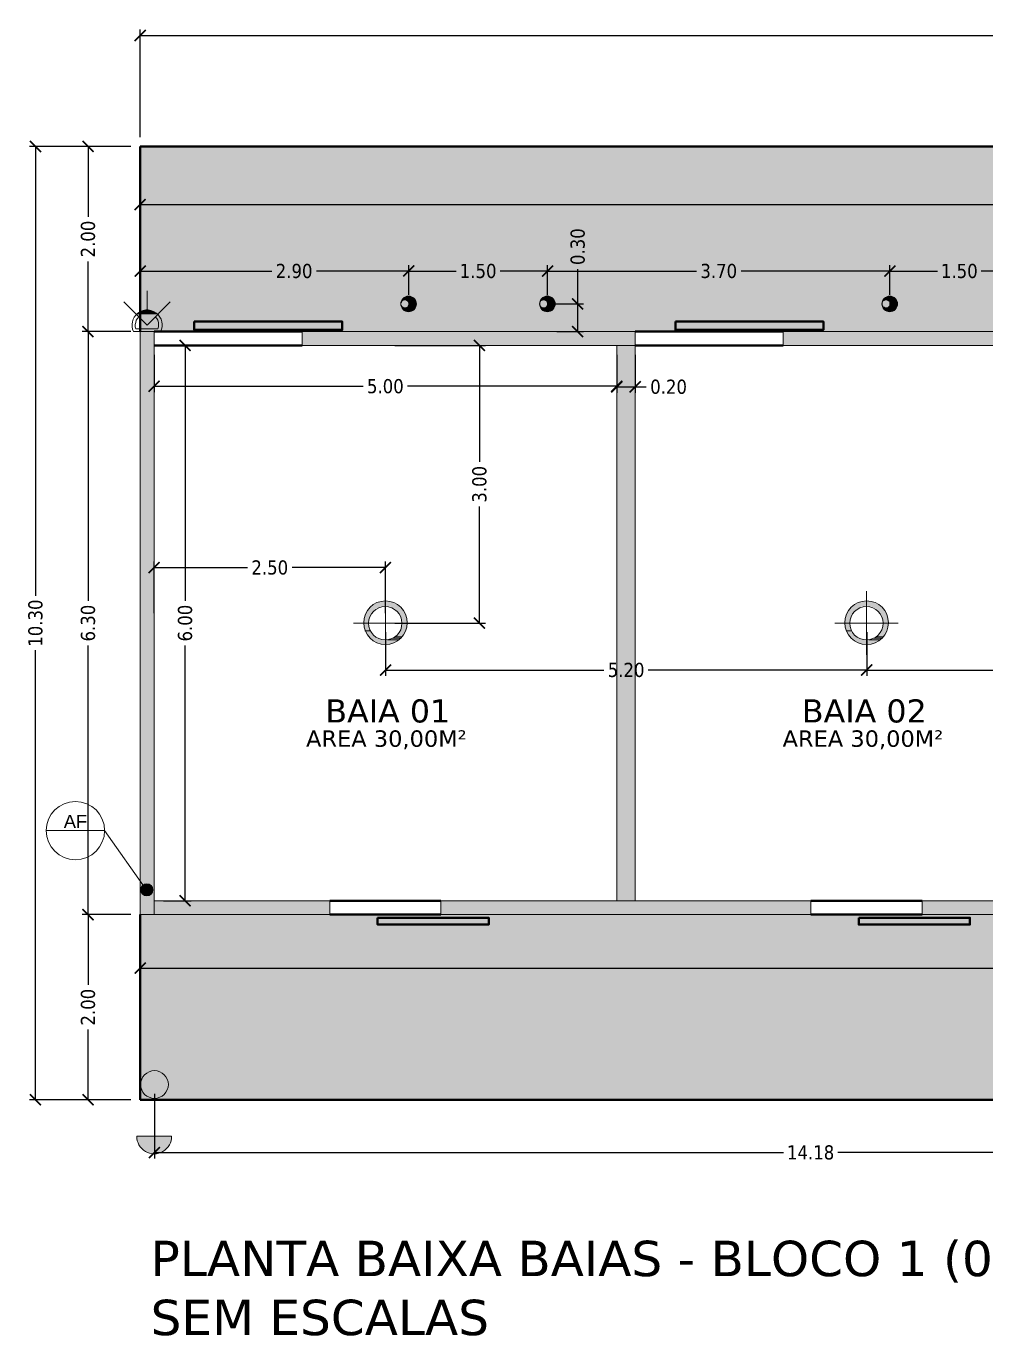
# Model space of a CAD drawing. Header units: millimetres. Extents: x 2543 to 3089, y 1295 to 1485.
# Drawn here: x 2890.52 to 2900.89, y 1409.24 to 1423.4 of the extents above; entities that cross this region are included whole.
import ezdxf

# ---------------------------------------------------------------- set-up
doc = ezdxf.new("R2010")
doc.units = ezdxf.units.MM
doc.layers.get('Defpoints').update_dxf_attribs({"lineweight": 0})
for name, color, linetype, lineweight in [('AF-Indicação coluna', 5, 'Continuous', 20), ('AF-Textos coluna', 7, 'Continuous', 20), ('ARQ. Linha Grossa', 5, 'Continuous', 40), ('ARQ. Texto', 7, 'Continuous', 0)]:
    doc.layers.add(name, color=color, linetype=linetype, lineweight=lineweight)
doc.layers.add('ARQ. Hachura', color=7, linetype='Continuous', lineweight=0, true_color=0x9e9e9e)
doc.layers.add('PDF_IM- LUMINOTÉCNICO', color=7, linetype='Continuous', true_color=0xa500a5)
doc.styles.add('ARIAL', font='arial.ttf')
doc.styles.add('NICAZA', font='verdana.ttf', dxfattribs={"width": 0.85})
doc.styles.get("Standard").update_dxf_attribs({"font": 'arial.ttf'})
doc.dimstyles.new('esc-100', dxfattribs={"dimscale": 0.85, "dimtxt": 0.18, "dimasz": 0.14, "dimexe": 0.075, "dimexo": 0.12, "dimgap": 0.06, "dimtad": 0, "dimzin": 0, "dimdsep": 46, "dimtxsty": 'NICAZA', "dimblk": 'ARCHTICK', "dimcen": 0.09, "dimclrd": 7, "dimclre": 7, "dimclrt": 7, "dimadec": 1, "dimazin": 0, "dimtfac": 1, "dimtofl": 0, "dimtmove": 0, "dimatfit": 3, "dimfxl": 1, "dimtolj": 1, "dimtzin": 0, "dimarcsym": 0})

# ---------------------------------------------------------------- blocks, each defined once
blk = doc.blocks.new('_ArchTick')
at = {"color": 0, "linetype": 'ByBlock', "const_width": 0.15}
blk.add_lwpolyline([(-0.5, -0.5), (0.5, 0.5)], dxfattribs=at)
blk = doc.blocks.new('*D30')
at = {"layer": 'AF-Indicação coluna', "color": 7, "lineweight": -2, "transparency": 16777216}
for p, q in [((2891.9, 1419.843), (2891.9, 1419.44)), ((2896.9, 1419.843), (2896.9, 1419.44)), ((2891.9, 1419.504), (2894.16, 1419.504)), ((2896.9, 1419.504), (2894.64, 1419.504))]:
    blk.add_line(p, q, dxfattribs=at)
at = {"layer": 'Defpoints', "color": 0, "transparency": 16777216}
for p in [(2891.9, 1419.945), (2896.9, 1419.945), (2891.9, 1419.504)]:
    blk.add_point(p, dxfattribs=at)
at = {"layer": 'AF-Indicação coluna', "color": 7, "lineweight": -2, "transparency": 16777216, "xscale": 0.119, "yscale": 0.119, "zscale": 0.119, "rotation": 180}
blk.add_blockref('_ArchTick', (2891.9, 1419.504), dxfattribs=at)
at = {"layer": 'AF-Indicação coluna', "color": 7, "lineweight": -2, "transparency": 16777216, "xscale": 0.119, "yscale": 0.119, "zscale": 0.119}
blk.add_blockref('_ArchTick', (2896.9, 1419.504), dxfattribs=at)
at = {"layer": 'AF-Indicação coluna', "color": 7, "transparency": 16777216, "insert": (2894.4, 1419.504), "char_height": 0.153, "attachment_point": 5, "style": 'NICAZA'}
blk.add_mtext('\\A1;5.00', dxfattribs=at)
blk = doc.blocks.new('*D31')
at = {"layer": 'AF-Indicação coluna', "color": 7, "lineweight": -2, "transparency": 16777216}
for p, q in [((2892.002, 1419.945), (2892.3, 1419.945)), ((2892.236, 1419.945), (2892.236, 1417.187)), ((2892.236, 1413.945), (2892.236, 1416.703)), ((2892.002, 1413.945), (2892.3, 1413.945))]:
    blk.add_line(p, q, dxfattribs=at)
at = {"layer": 'Defpoints', "color": 0, "transparency": 16777216}
for p in [(2891.9, 1419.945), (2891.9, 1413.945), (2892.236, 1413.945)]:
    blk.add_point(p, dxfattribs=at)
at = {"layer": 'AF-Indicação coluna', "color": 7, "lineweight": -2, "transparency": 16777216, "xscale": 0.119, "yscale": 0.119, "zscale": 0.119}
for p, rotation in [((2892.236, 1419.945), 90), ((2892.236, 1413.945), 270)]:
    blk.add_blockref('_ArchTick', p, dxfattribs=dict(at, rotation=rotation))
at = {"layer": 'AF-Indicação coluna', "color": 7, "transparency": 16777216, "insert": (2892.236, 1416.945), "char_height": 0.153, "attachment_point": 5, "rotation": 90, "style": 'NICAZA'}
blk.add_mtext('\\A1;6.00', dxfattribs=at)
blk = doc.blocks.new('*D33')
at = {"layer": 'AF-Indicação coluna', "color": 7, "lineweight": -2, "transparency": 16777216}
for p, q in [((2891.75, 1420.197), (2891.75, 1421.531)), ((2912.424, 1420.634), (2912.424, 1421.531)), ((2891.75, 1421.467), (2901.789, 1421.467)), ((2912.424, 1421.467), (2902.385, 1421.467))]:
    blk.add_line(p, q, dxfattribs=at)
at = {"layer": 'Defpoints', "color": 0, "transparency": 16777216}
for p in [(2891.75, 1421.467), (2912.424, 1420.532), (2891.75, 1420.095)]:
    blk.add_point(p, dxfattribs=at)
at = {"layer": 'AF-Indicação coluna', "color": 7, "lineweight": -2, "transparency": 16777216, "xscale": 0.119, "yscale": 0.119, "zscale": 0.119, "rotation": 180}
blk.add_blockref('_ArchTick', (2891.75, 1421.467), dxfattribs=at)
at = {"layer": 'AF-Indicação coluna', "color": 7, "lineweight": -2, "transparency": 16777216, "xscale": 0.119, "yscale": 0.119, "zscale": 0.119}
blk.add_blockref('_ArchTick', (2912.424, 1421.467), dxfattribs=at)
at = {"layer": 'AF-Indicação coluna', "color": 7, "transparency": 16777216, "insert": (2902.087, 1421.467), "char_height": 0.153, "attachment_point": 5, "style": 'NICAZA'}
blk.add_mtext('\\A1;20.67', dxfattribs=at)
blk = doc.blocks.new('luminaria psio')
at = {"layer": 'PDF_IM- LUMINOTÉCNICO', "transparency": 33554559}
blk.add_hatch(color=256, dxfattribs=at).paths.add_polyline_path([(0.111, 0.515), (-0.102, 0.515), (-0.135, 0.499), (-0.167, 0.499), (-0.298, 0.434), (-0.429, 0.303), (-0.445, 0.27), (-0.445, 0.254), (-0.462, 0.254), (-0.462, 0.221), (-0.478, 0.205), (-0.478, 0.172), (-0.495, 0.172), (-0.495, 0.123), (-0.511, 0.106), (-0.511, 0.074), (-0.495, 0.106), (-0.478, 0.123), (-0.478, 0.156), (-0.462, 0.172), (-0.445, 0.172), (-0.445, 0.188), (-0.429, 0.205), (-0.413, 0.205), (-0.38, 0.237), (-0.364, 0.237), (-0.364, 0.254), (-0.331, 0.254), (-0.315, 0.27), (-0.184, 0.27), (-0.167, 0.254), (-0.135, 0.254), (-0.135, 0.237), (-0.118, 0.237), (-0.086, 0.221), (-0.086, 0.205), (-0.069, 0.205), (-0.02, 0.156), (-0.02, 0.139), (-0.004, 0.123), (-0.004, 0.106), (0.013, 0.074), (0.013, -0.074), (-0.004, -0.09), (-0.004, -0.123), (-0.036, -0.155), (-0.036, -0.172), (-0.069, -0.204), (-0.086, -0.204), (-0.086, -0.221), (-0.118, -0.221), (-0.135, -0.237), (-0.167, -0.253), (-0.184, -0.253), (-0.216, -0.27), (-0.282, -0.27), (-0.315, -0.253), (-0.331, -0.253), (-0.364, -0.237), (-0.38, -0.221), (-0.396, -0.221), (-0.413, -0.204), (-0.429, -0.204), (-0.445, -0.188), (-0.445, -0.172), (-0.478, -0.139), (-0.478, -0.123), (-0.495, -0.106), (-0.495, -0.09), (-0.511, -0.074), (-0.511, -0.106), (-0.495, -0.123), (-0.495, -0.155), (-0.478, -0.172), (-0.478, -0.204), (-0.462, -0.221), (-0.462, -0.237), (-0.445, -0.253), (-0.445, -0.27), (-0.429, -0.303), (-0.396, -0.319), (-0.38, -0.352), (-0.347, -0.368), (-0.331, -0.401), (-0.135, -0.499), (-0.102, -0.499), (-0.069, -0.515), (0.078, -0.515), (0.111, -0.499), (0.144, -0.499), (0.307, -0.417), (0.356, -0.368), (0.389, -0.352), (0.405, -0.319), (0.422, -0.303), (0.438, -0.27), (0.454, -0.27), (0.454, -0.237), (0.471, -0.237), (0.471, -0.204), (0.487, -0.204), (0.487, -0.155), (0.503, -0.139), (0.503, -0.09), (0.52, -0.074), (0.52, 0.074), (0.503, 0.106), (0.503, 0.156), (0.487, 0.172), (0.487, 0.205), (0.471, 0.205), (0.471, 0.237), (0.454, 0.254), (0.454, 0.27), (0.438, 0.27), (0.405, 0.335), (0.356, 0.385), (0.323, 0.401), (0.307, 0.434), (0.176, 0.499), (0.144, 0.499)])
at = {"layer": 'PDF_IM- LUMINOTÉCNICO', "lineweight": 18}
blk.add_lwpolyline([(0.013, 0.008), (0.013, 0.057), (-0.004, 0.106), (-0.02, 0.156), (-0.053, 0.188), (-0.086, 0.221), (-0.135, 0.254), (-0.184, 0.27), (-0.233, 0.27), (-0.282, 0.27), (-0.331, 0.254), (-0.38, 0.237), (-0.429, 0.205), (-0.462, 0.172), (-0.478, 0.123), (-0.511, 0.074), (-0.511, 0.025), (-0.511, -0.024), (-0.511, -0.074), (-0.478, -0.123), (-0.462, -0.155), (-0.429, -0.204), (-0.38, -0.221), (-0.331, -0.253), (-0.282, -0.27), (-0.233, -0.27), (-0.184, -0.253), (-0.135, -0.237), (-0.086, -0.221), (-0.053, -0.188), (-0.02, -0.139), (-0.004, -0.09), (0.013, -0.041)], close=True, dxfattribs=at)
at = {"layer": 'PDF_IM- LUMINOTÉCNICO', "lineweight": 0}
for points in [[(-0.511, 0.074), (-0.511, 0.074), (-0.511, 0.074)], [(-0.511, 0.074), (-0.511, 0.074), (-0.511, 0.074)], [(0.454, 0.27), (-0.233, 0.27), (0.454, 0.27)], [(0.454, 0.27), (-0.216, 0.27), (0.454, 0.27)], [(0.454, 0.254), (-0.167, 0.254), (0.454, 0.254)], [(0.471, 0.237), (-0.135, 0.237), (0.471, 0.237)], [(-0.511, -0.024), (-0.511, -0.024), (-0.511, -0.024)], [(-0.511, -0.024), (-0.511, -0.024), (-0.511, -0.024)], [(-0.511, -0.074), (-0.511, -0.074), (-0.511, -0.074)], [(-0.511, -0.074), (-0.511, -0.074), (-0.511, -0.074)], [(-0.495, -0.09), (-0.511, -0.074), (-0.495, -0.09)], [(0.454, -0.27), (-0.216, -0.27), (0.454, -0.27)], [(0.454, -0.253), (-0.167, -0.253), (0.454, -0.253)], [(0.471, -0.221), (-0.086, -0.221), (0.471, -0.221)], [(0.52, -0.024), (0.013, -0.024), (0.52, -0.024)]]:
    blk.add_lwpolyline(points, dxfattribs=at)
at = {"layer": 'PDF_IM- LUMINOTÉCNICO', "lineweight": 18}
blk.add_circle((0, 0), 0.52, dxfattribs=at)
blk = doc.blocks.new('*D32')
at = {"layer": 'AF-Indicação coluna', "color": 7, "lineweight": -2, "transparency": 16777216}
for p, q in [((2891.75, 1420.197), (2891.75, 1420.813)), ((2894.653, 1420.497), (2894.653, 1420.813)), ((2891.75, 1420.749), (2893.173, 1420.749)), ((2894.653, 1420.749), (2893.655, 1420.749))]:
    blk.add_line(p, q, dxfattribs=at)
at = {"layer": 'Defpoints', "color": 0, "transparency": 16777216}
for p in [(2891.75, 1420.749), (2894.653, 1420.395), (2891.75, 1420.095)]:
    blk.add_point(p, dxfattribs=at)
at = {"layer": 'AF-Indicação coluna', "color": 7, "lineweight": -2, "transparency": 16777216, "xscale": 0.119, "yscale": 0.119, "zscale": 0.119, "rotation": 180}
blk.add_blockref('_ArchTick', (2891.75, 1420.749), dxfattribs=at)
at = {"layer": 'AF-Indicação coluna', "color": 7, "lineweight": -2, "transparency": 16777216, "xscale": 0.119, "yscale": 0.119, "zscale": 0.119}
blk.add_blockref('_ArchTick', (2894.653, 1420.749), dxfattribs=at)
at = {"layer": 'AF-Indicação coluna', "color": 7, "transparency": 16777216, "insert": (2893.414, 1420.749), "char_height": 0.153, "attachment_point": 5, "style": 'NICAZA'}
blk.add_mtext('\\A1;2.90', dxfattribs=at)
blk = doc.blocks.new('*D36')
at = {"color": 7, "lineweight": -2, "transparency": 16777216}
for p, q in [((2896.479, 1420.394), (2896.479, 1420.77)), ((2896.225, 1420.394), (2896.543, 1420.394)), ((2896.479, 1420.095), (2896.479, 1420.394)), ((2896.255, 1420.095), (2896.543, 1420.095))]:
    blk.add_line(p, q, dxfattribs=at)
at = {"layer": 'Defpoints', "color": 0, "transparency": 16777216}
for p in [(2896.123, 1420.394), (2896.153, 1420.095), (2896.479, 1420.095)]:
    blk.add_point(p, dxfattribs=at)
at = {"color": 7, "lineweight": -2, "transparency": 16777216, "xscale": 0.119, "yscale": 0.119, "zscale": 0.119}
for p, rotation in [((2896.479, 1420.394), 90), ((2896.479, 1420.095), 270)]:
    blk.add_blockref('_ArchTick', p, dxfattribs=dict(at, rotation=rotation))
at = {"color": 7, "transparency": 16777216, "insert": (2896.479, 1421.013), "char_height": 0.153, "attachment_point": 5, "rotation": 90, "style": 'NICAZA'}
blk.add_mtext('\\A1;0.30', dxfattribs=at)
blk = doc.blocks.new('*D37')
at = {"color": 7, "lineweight": -2, "transparency": 16777216}
for p, q in [((2894.653, 1420.492), (2894.653, 1420.813)), ((2896.153, 1420.489), (2896.153, 1420.813)), ((2894.653, 1420.749), (2895.167, 1420.749)), ((2896.153, 1420.749), (2895.64, 1420.749))]:
    blk.add_line(p, q, dxfattribs=at)
at = {"layer": 'Defpoints', "color": 0, "transparency": 16777216}
for p in [(2896.153, 1420.749), (2894.653, 1420.39), (2896.153, 1420.387)]:
    blk.add_point(p, dxfattribs=at)
at = {"color": 7, "lineweight": -2, "transparency": 16777216, "xscale": 0.119, "yscale": 0.119, "zscale": 0.119, "rotation": 180}
blk.add_blockref('_ArchTick', (2894.653, 1420.749), dxfattribs=at)
at = {"color": 7, "lineweight": -2, "transparency": 16777216, "xscale": 0.119, "yscale": 0.119, "zscale": 0.119}
blk.add_blockref('_ArchTick', (2896.153, 1420.749), dxfattribs=at)
at = {"color": 7, "transparency": 16777216, "insert": (2895.403, 1420.749), "char_height": 0.153, "attachment_point": 5, "style": 'NICAZA'}
blk.add_mtext('\\A1;1.50', dxfattribs=at)
blk = doc.blocks.new('*D38')
at = {"color": 7, "lineweight": -2, "transparency": 16777216}
for p, q in [((2896.153, 1420.492), (2896.153, 1420.813)), ((2899.853, 1420.493), (2899.853, 1420.813)), ((2896.153, 1420.749), (2897.763, 1420.749)), ((2899.853, 1420.749), (2898.244, 1420.749))]:
    blk.add_line(p, q, dxfattribs=at)
at = {"layer": 'Defpoints', "color": 0, "transparency": 16777216}
for p in [(2899.853, 1420.749), (2896.153, 1420.39), (2899.853, 1420.391)]:
    blk.add_point(p, dxfattribs=at)
at = {"color": 7, "lineweight": -2, "transparency": 16777216, "xscale": 0.119, "yscale": 0.119, "zscale": 0.119, "rotation": 180}
blk.add_blockref('_ArchTick', (2896.153, 1420.749), dxfattribs=at)
at = {"color": 7, "lineweight": -2, "transparency": 16777216, "xscale": 0.119, "yscale": 0.119, "zscale": 0.119}
blk.add_blockref('_ArchTick', (2899.853, 1420.749), dxfattribs=at)
at = {"color": 7, "transparency": 16777216, "insert": (2898.003, 1420.749), "char_height": 0.153, "attachment_point": 5, "style": 'NICAZA'}
blk.add_mtext('\\A1;3.70', dxfattribs=at)
blk = doc.blocks.new('*D39')
at = {"color": 7, "lineweight": -2, "transparency": 16777216}
for p, q in [((2899.853, 1420.493), (2899.853, 1420.813)), ((2901.353, 1420.489), (2901.353, 1420.813)), ((2899.853, 1420.749), (2900.367, 1420.749)), ((2901.353, 1420.749), (2900.84, 1420.749))]:
    blk.add_line(p, q, dxfattribs=at)
at = {"layer": 'Defpoints', "color": 0, "transparency": 16777216}
for p in [(2901.353, 1420.749), (2899.853, 1420.391), (2901.353, 1420.387)]:
    blk.add_point(p, dxfattribs=at)
at = {"color": 7, "lineweight": -2, "transparency": 16777216, "xscale": 0.119, "yscale": 0.119, "zscale": 0.119, "rotation": 180}
blk.add_blockref('_ArchTick', (2899.853, 1420.749), dxfattribs=at)
at = {"color": 7, "lineweight": -2, "transparency": 16777216, "xscale": 0.119, "yscale": 0.119, "zscale": 0.119}
blk.add_blockref('_ArchTick', (2901.353, 1420.749), dxfattribs=at)
at = {"color": 7, "transparency": 16777216, "insert": (2900.603, 1420.749), "char_height": 0.153, "attachment_point": 5, "style": 'NICAZA'}
blk.add_mtext('\\A1;1.50', dxfattribs=at)
blk = doc.blocks.new('*D63')
at = {"color": 7, "lineweight": -2, "transparency": 16777216}
for p, q in [((2891.905, 1411.857), (2891.905, 1411.16)), ((2906.088, 1411.857), (2906.088, 1411.16)), ((2891.905, 1411.224), (2898.703, 1411.224)), ((2906.088, 1411.224), (2899.29, 1411.224))]:
    blk.add_line(p, q, dxfattribs=at)
at = {"layer": 'Defpoints', "color": 0, "transparency": 16777216}
for p in [(2891.905, 1411.959), (2906.088, 1411.959), (2906.088, 1411.224)]:
    blk.add_point(p, dxfattribs=at)
at = {"color": 7, "lineweight": -2, "transparency": 16777216, "xscale": 0.119, "yscale": 0.119, "zscale": 0.119, "rotation": 180}
blk.add_blockref('_ArchTick', (2891.905, 1411.224), dxfattribs=at)
at = {"color": 7, "lineweight": -2, "transparency": 16777216, "xscale": 0.119, "yscale": 0.119, "zscale": 0.119}
blk.add_blockref('_ArchTick', (2906.088, 1411.224), dxfattribs=at)
at = {"color": 7, "transparency": 16777216, "insert": (2898.996, 1411.224), "char_height": 0.153, "attachment_point": 5, "style": 'NICAZA'}
blk.add_mtext('\\A1;14.18', dxfattribs=at)
blk = doc.blocks.new('*D64')
at = {"color": 7, "lineweight": -2, "transparency": 16777216}
for p, q in [((2891.648, 1413.795), (2891.123, 1413.795)), ((2891.187, 1413.795), (2891.187, 1413.036)), ((2891.187, 1411.795), (2891.187, 1412.554)), ((2891.648, 1411.795), (2891.123, 1411.795))]:
    blk.add_line(p, q, dxfattribs=at)
at = {"layer": 'Defpoints', "color": 0, "transparency": 16777216}
for p in [(2891.75, 1413.795), (2891.187, 1411.795), (2891.75, 1411.795)]:
    blk.add_point(p, dxfattribs=at)
at = {"color": 7, "lineweight": -2, "transparency": 16777216, "xscale": 0.119, "yscale": 0.119, "zscale": 0.119}
for p, rotation in [((2891.187, 1413.795), 90), ((2891.187, 1411.795), 270)]:
    blk.add_blockref('_ArchTick', p, dxfattribs=dict(at, rotation=rotation))
at = {"color": 7, "transparency": 16777216, "insert": (2891.187, 1412.795), "char_height": 0.153, "attachment_point": 5, "rotation": 90, "style": 'NICAZA'}
blk.add_mtext('\\A1;2.00', dxfattribs=at)
blk = doc.blocks.new('*D72')
at = {"layer": 'AF-Indicação coluna', "color": 7, "lineweight": -2, "transparency": 16777216}
for p, q in [((2891.75, 1413.693), (2891.75, 1413.153)), ((2891.75, 1413.217), (2901.788, 1413.217)), ((2912.423, 1413.217), (2902.385, 1413.217)), ((2912.423, 1413.256), (2912.423, 1413.153))]:
    blk.add_line(p, q, dxfattribs=at)
at = {"layer": 'Defpoints', "color": 0, "transparency": 16777216}
for p in [(2891.75, 1413.795), (2912.423, 1413.358), (2891.75, 1413.217)]:
    blk.add_point(p, dxfattribs=at)
at = {"layer": 'AF-Indicação coluna', "color": 7, "lineweight": -2, "transparency": 16777216, "xscale": 0.119, "yscale": 0.119, "zscale": 0.119, "rotation": 180}
blk.add_blockref('_ArchTick', (2891.75, 1413.217), dxfattribs=at)
at = {"layer": 'AF-Indicação coluna', "color": 7, "lineweight": -2, "transparency": 16777216, "xscale": 0.119, "yscale": 0.119, "zscale": 0.119}
blk.add_blockref('_ArchTick', (2912.423, 1413.217), dxfattribs=at)
at = {"layer": 'AF-Indicação coluna', "color": 7, "transparency": 16777216, "insert": (2902.087, 1413.217), "char_height": 0.153, "attachment_point": 5, "style": 'NICAZA'}
blk.add_mtext('\\A1;20.67', dxfattribs=at)
blk = doc.blocks.new('*D73')
at = {"color": 7, "lineweight": -2, "transparency": 16777216}
for p, q in [((2891.648, 1420.095), (2891.123, 1420.095)), ((2891.187, 1420.095), (2891.187, 1417.187)), ((2891.187, 1413.795), (2891.187, 1416.703)), ((2891.648, 1413.795), (2891.123, 1413.795))]:
    blk.add_line(p, q, dxfattribs=at)
at = {"layer": 'Defpoints', "color": 0, "transparency": 16777216}
for p in [(2891.187, 1420.095), (2891.75, 1420.095), (2891.75, 1413.795)]:
    blk.add_point(p, dxfattribs=at)
at = {"color": 7, "lineweight": -2, "transparency": 16777216, "xscale": 0.119, "yscale": 0.119, "zscale": 0.119}
for p, rotation in [((2891.187, 1420.095), 90), ((2891.187, 1413.795), 270)]:
    blk.add_blockref('_ArchTick', p, dxfattribs=dict(at, rotation=rotation))
at = {"color": 7, "transparency": 16777216, "insert": (2891.187, 1416.945), "char_height": 0.153, "attachment_point": 5, "rotation": 90, "style": 'NICAZA'}
blk.add_mtext('\\A1;6.30', dxfattribs=at)
blk = doc.blocks.new('*D74')
at = {"color": 7, "lineweight": -2, "transparency": 16777216}
for p, q in [((2891.648, 1422.095), (2891.123, 1422.095)), ((2891.187, 1422.095), (2891.187, 1421.336)), ((2891.187, 1420.095), (2891.187, 1420.854)), ((2891.648, 1420.095), (2891.123, 1420.095))]:
    blk.add_line(p, q, dxfattribs=at)
at = {"layer": 'Defpoints', "color": 0, "transparency": 16777216}
for p in [(2891.187, 1422.095), (2891.75, 1422.095), (2891.75, 1420.095)]:
    blk.add_point(p, dxfattribs=at)
at = {"color": 7, "lineweight": -2, "transparency": 16777216, "xscale": 0.119, "yscale": 0.119, "zscale": 0.119}
for p, rotation in [((2891.187, 1422.095), 90), ((2891.187, 1420.095), 270)]:
    blk.add_blockref('_ArchTick', p, dxfattribs=dict(at, rotation=rotation))
at = {"color": 7, "transparency": 16777216, "insert": (2891.187, 1421.095), "char_height": 0.153, "attachment_point": 5, "rotation": 90, "style": 'NICAZA'}
blk.add_mtext('\\A1;2.00', dxfattribs=at)
blk = doc.blocks.new('*D75')
at = {"color": 7, "lineweight": -2, "transparency": 16777216}
for p, q in [((2891.648, 1422.095), (2890.555, 1422.095)), ((2890.619, 1422.095), (2890.619, 1417.238)), ((2890.619, 1411.795), (2890.619, 1416.652)), ((2891.648, 1411.795), (2890.555, 1411.795))]:
    blk.add_line(p, q, dxfattribs=at)
at = {"layer": 'Defpoints', "color": 0, "transparency": 16777216}
for p in [(2890.619, 1422.095), (2891.75, 1422.095), (2891.75, 1411.795)]:
    blk.add_point(p, dxfattribs=at)
at = {"color": 7, "lineweight": -2, "transparency": 16777216, "xscale": 0.119, "yscale": 0.119, "zscale": 0.119}
for p, rotation in [((2890.619, 1422.095), 90), ((2890.619, 1411.795), 270)]:
    blk.add_blockref('_ArchTick', p, dxfattribs=dict(at, rotation=rotation))
at = {"color": 7, "transparency": 16777216, "insert": (2890.619, 1416.945), "char_height": 0.153, "attachment_point": 5, "rotation": 90, "style": 'NICAZA'}
blk.add_mtext('\\A1;10.30', dxfattribs=at)
blk = doc.blocks.new('*D76')
at = {"color": 7, "lineweight": -2, "transparency": 16777216}
for p, q in [((2891.75, 1422.197), (2891.75, 1423.358)), ((2949.1, 1422.197), (2949.1, 1423.358)), ((2891.75, 1423.295), (2920.129, 1423.295)), ((2949.1, 1423.295), (2920.722, 1423.295))]:
    blk.add_line(p, q, dxfattribs=at)
at = {"layer": 'Defpoints', "color": 0, "transparency": 16777216}
for p in [(2949.1, 1423.295), (2891.75, 1422.095), (2949.1, 1422.095)]:
    blk.add_point(p, dxfattribs=at)
at = {"color": 7, "lineweight": -2, "transparency": 16777216, "xscale": 0.119, "yscale": 0.119, "zscale": 0.119, "rotation": 180}
blk.add_blockref('_ArchTick', (2891.75, 1423.295), dxfattribs=at)
at = {"color": 7, "lineweight": -2, "transparency": 16777216, "xscale": 0.119, "yscale": 0.119, "zscale": 0.119}
blk.add_blockref('_ArchTick', (2949.1, 1423.295), dxfattribs=at)
at = {"color": 7, "transparency": 16777216, "insert": (2920.425, 1423.295), "char_height": 0.153, "attachment_point": 5, "style": 'NICAZA'}
blk.add_mtext('\\A1;57.35', dxfattribs=at)
blk = doc.blocks.new('arandela')
at = {"layer": 'PDF_IM- LUMINOTÉCNICO', "transparency": 33554559}
blk.add_hatch(color=256, dxfattribs=at).paths.add_polyline_path([(1.211, 0.507), (1.096, 0.507), (1.096, -0.524), (1.178, -0.524), (1.211, -0.507), (1.243, -0.507), (1.407, -0.425), (1.456, -0.376), (1.489, -0.36), (1.505, -0.327), (1.521, -0.311), (1.538, -0.278), (1.571, -0.245), (1.571, -0.213), (1.603, -0.147), (1.603, -0.115), (1.62, -0.082), (1.62, 0.065), (1.603, 0.098), (1.603, 0.131), (1.571, 0.196), (1.571, 0.229), (1.538, 0.262), (1.505, 0.327), (1.456, 0.376), (1.423, 0.393), (1.407, 0.425), (1.276, 0.491), (1.243, 0.491)])
at = {"layer": 'PDF_IM- LUMINOTÉCNICO', "lineweight": 18}
blk.add_lwpolyline([(1.096, -0.524), (1.096, 0.507, -1.019027)], format="xyb", close=True, dxfattribs=at)
blk.add_lwpolyline([(1.096, 0), (0, 0)], dxfattribs=at)
blk = doc.blocks.new('*D85')
at = {"color": 7, "lineweight": -2, "transparency": 16777216}
for p, q in [((2896.9, 1419.843), (2896.9, 1419.434)), ((2897.1, 1419.843), (2897.1, 1419.434)), ((2896.9, 1419.498), (2897.1, 1419.498)), ((2897.1, 1419.498), (2897.219, 1419.498))]:
    blk.add_line(p, q, dxfattribs=at)
at = {"layer": 'Defpoints', "color": 0, "transparency": 16777216}
for p in [(2896.9, 1419.945), (2897.1, 1419.945), (2897.1, 1419.498)]:
    blk.add_point(p, dxfattribs=at)
at = {"color": 7, "lineweight": -2, "transparency": 16777216, "xscale": 0.119, "yscale": 0.119, "zscale": 0.119, "rotation": 180}
blk.add_blockref('_ArchTick', (2896.9, 1419.498), dxfattribs=at)
at = {"color": 7, "lineweight": -2, "transparency": 16777216, "xscale": 0.119, "yscale": 0.119, "zscale": 0.119}
blk.add_blockref('_ArchTick', (2897.1, 1419.498), dxfattribs=at)
at = {"color": 7, "transparency": 16777216, "insert": (2897.461, 1419.498), "char_height": 0.153, "attachment_point": 5, "style": 'NICAZA'}
blk.add_mtext('\\A1;0.20', dxfattribs=at)
blk = doc.blocks.new('PONTOLUZTETO')
at = {"layer": 'PDF_IM- LUMINOTÉCNICO', "transparency": 33554559}
h = blk.add_hatch(color=256, dxfattribs=at)
h.paths.add_polyline_path([(0.262, -0.393), (0.278, -0.36), (0.294, -0.36), (0.294, -0.344), (0.311, -0.344), (0.393, -0.262), (0.393, -0.245), (0.409, -0.229), (0.409, -0.213), (0.425, -0.196), (0.442, -0.164), (0.442, -0.131), (0.458, -0.131), (0.458, -0.049), (0.474, -0.033), (0.474, 0.033), (0.458, 0.065), (0.458, 0.131), (0.442, 0.147), (0.442, 0.18), (0.425, 0.196), (0.409, 0.229), (0.409, 0.245), (0.376, 0.278), (0.376, 0.294), (0.344, 0.327), (0.327, 0.327), (0.327, 0.344), (0.311, 0.36), (0.294, 0.36), (0.294, 0.376), (0.278, 0.376), (0.262, 0.393), (0.131, 0.458), (0.098, 0.458), (0.065, 0.474), (-0.065, 0.474), (-0.098, 0.458), (-0.131, 0.458), (-0.229, 0.409), (-0.245, 0.393), (-0.278, 0.376), (-0.294, 0.376), (-0.294, 0.36), (-0.311, 0.36), (-0.311, 0.344), (-0.327, 0.344), (-0.327, 0.327), (-0.344, 0.327), (-0.344, 0.311), (-0.36, 0.311), (-0.376, 0.294), (-0.376, 0.262), (-0.393, 0.262), (-0.393, 0.245), (-0.409, 0.229), (-0.425, 0.196), (-0.425, 0.18), (-0.442, 0.164), (-0.442, 0.115), (-0.458, 0.098), (-0.458, -0.098), (-0.442, -0.115), (-0.442, -0.164), (-0.425, -0.164), (-0.425, -0.196), (-0.393, -0.229), (-0.393, -0.245), (-0.376, -0.262), (-0.376, -0.278), (-0.36, -0.294), (-0.344, -0.294), (-0.344, -0.311), (-0.327, -0.327), (-0.311, -0.327), (-0.311, -0.344), (-0.294, -0.344), (-0.294, -0.36), (-0.278, -0.36), (-0.229, -0.409), (-0.196, -0.425), (-0.164, -0.425), (-0.098, -0.458), (0.098, -0.458), (0.164, -0.425), (0.196, -0.425)])
h.paths.add_polyline_path([(-0.049, -0.36), (-0.065, -0.344), (-0.098, -0.344), (-0.131, -0.327), (-0.147, -0.327), (-0.18, -0.311), (-0.196, -0.294), (-0.213, -0.294), (-0.278, -0.229), (-0.278, -0.213), (-0.294, -0.213), (-0.311, -0.196), (-0.327, -0.164), (-0.327, -0.131), (-0.344, -0.131), (-0.344, -0.082), (-0.36, -0.065), (-0.36, 0.065), (-0.344, 0.098), (-0.344, 0.131), (-0.327, 0.147), (-0.327, 0.18), (-0.311, 0.196), (-0.294, 0.229), (-0.278, 0.229), (-0.278, 0.245), (-0.262, 0.262), (-0.245, 0.262), (-0.229, 0.278), (-0.229, 0.294), (-0.213, 0.311), (-0.196, 0.311), (-0.18, 0.327), (-0.147, 0.327), (-0.147, 0.344), (-0.131, 0.344), (-0.098, 0.36), (-0.049, 0.36), (-0.016, 0.376), (0.016, 0.376), (0.049, 0.36), (0.098, 0.36), (0.131, 0.344), (0.164, 0.344), (0.164, 0.327), (0.18, 0.327), (0.196, 0.311), (0.213, 0.311), (0.229, 0.294), (0.229, 0.278), (0.262, 0.262), (0.294, 0.229), (0.311, 0.196), (0.327, 0.18), (0.327, 0.164), (0.344, 0.147), (0.344, 0.115), (0.36, 0.098), (0.36, -0.098), (0.344, -0.115), (0.344, -0.131), (0.311, -0.196), (0.262, -0.245), (0.262, -0.262), (0.229, -0.278), (0.213, -0.294), (0.196, -0.294), (0.164, -0.327), (0.131, -0.327), (0.098, -0.344), (0.082, -0.344), (0.049, -0.36)], flags=0)
at = {"layer": 'PDF_IM- LUMINOTÉCNICO', "lineweight": 18}
for points in [[(0, -0.687), (0, 0.687)], [(0.687, 0), (-0.687, 0)]]:
    blk.add_lwpolyline(points, dxfattribs=at)
at = {"layer": 'PDF_IM- LUMINOTÉCNICO', "lineweight": 0}
for points in [[(-0.327, -0.164), (-0.442, -0.164), (-0.327, -0.164)], [(0.294, -0.36), (0.049, -0.36), (0.294, -0.36)], [(0.327, -0.327), (0.164, -0.327), (0.327, -0.327)], [(0.36, -0.294), (0.213, -0.294), (0.36, -0.294)]]:
    blk.add_lwpolyline(points, dxfattribs=at)
at = {"layer": 'PDF_IM- LUMINOTÉCNICO', "lineweight": 18}
for centre, radius in [((0.003, 0.008), 0.471), ((-0.001, -0.002), 0.361)]:
    blk.add_circle(centre, radius, dxfattribs=at)
blk = doc.blocks.new('*D86')
at = {"color": 7, "lineweight": -2, "transparency": 16777216}
for p, q in [((2894.502, 1419.945), (2895.481, 1419.945)), ((2895.417, 1419.945), (2895.417, 1418.686)), ((2895.417, 1416.944), (2895.417, 1418.204)), ((2894.502, 1416.944), (2895.481, 1416.944))]:
    blk.add_line(p, q, dxfattribs=at)
at = {"layer": 'Defpoints', "color": 0, "transparency": 16777216}
for p in [(2894.4, 1419.945), (2895.417, 1419.945), (2894.4, 1416.944)]:
    blk.add_point(p, dxfattribs=at)
at = {"color": 7, "lineweight": -2, "transparency": 16777216, "xscale": 0.119, "yscale": 0.119, "zscale": 0.119}
for p, rotation in [((2895.417, 1419.945), 90), ((2895.417, 1416.944), 270)]:
    blk.add_blockref('_ArchTick', p, dxfattribs=dict(at, rotation=rotation))
at = {"color": 7, "transparency": 16777216, "insert": (2895.417, 1418.445), "char_height": 0.153, "attachment_point": 5, "rotation": 90, "style": 'NICAZA'}
blk.add_mtext('\\A1;3.00', dxfattribs=at)
blk = doc.blocks.new('*D87')
at = {"color": 7, "lineweight": -2, "transparency": 16777216}
for p, q in [((2891.9, 1417.051), (2891.9, 1417.609)), ((2891.9, 1417.545), (2892.91, 1417.545)), ((2894.402, 1417.545), (2893.392, 1417.545)), ((2894.402, 1417.051), (2894.402, 1417.609))]:
    blk.add_line(p, q, dxfattribs=at)
at = {"layer": 'Defpoints', "color": 0, "transparency": 16777216}
for p in [(2891.9, 1417.545), (2891.9, 1416.949), (2894.402, 1416.949)]:
    blk.add_point(p, dxfattribs=at)
at = {"color": 7, "lineweight": -2, "transparency": 16777216, "xscale": 0.119, "yscale": 0.119, "zscale": 0.119, "rotation": 180}
blk.add_blockref('_ArchTick', (2891.9, 1417.545), dxfattribs=at)
at = {"color": 7, "lineweight": -2, "transparency": 16777216, "xscale": 0.119, "yscale": 0.119, "zscale": 0.119}
blk.add_blockref('_ArchTick', (2894.402, 1417.545), dxfattribs=at)
at = {"color": 7, "transparency": 16777216, "insert": (2893.151, 1417.545), "char_height": 0.153, "attachment_point": 5, "style": 'NICAZA'}
blk.add_mtext('\\A1;2.50', dxfattribs=at)
blk = doc.blocks.new('*D88')
at = {"color": 7, "lineweight": -2, "transparency": 16777216}
for p, q in [((2894.402, 1416.847), (2894.402, 1416.374)), ((2899.602, 1416.847), (2899.602, 1416.374)), ((2894.402, 1416.438), (2896.762, 1416.438)), ((2899.602, 1416.438), (2897.242, 1416.438))]:
    blk.add_line(p, q, dxfattribs=at)
at = {"layer": 'Defpoints', "color": 0, "transparency": 16777216}
for p in [(2894.402, 1416.949), (2899.602, 1416.949), (2899.602, 1416.438)]:
    blk.add_point(p, dxfattribs=at)
at = {"color": 7, "lineweight": -2, "transparency": 16777216, "xscale": 0.119, "yscale": 0.119, "zscale": 0.119, "rotation": 180}
blk.add_blockref('_ArchTick', (2894.402, 1416.438), dxfattribs=at)
at = {"color": 7, "lineweight": -2, "transparency": 16777216, "xscale": 0.119, "yscale": 0.119, "zscale": 0.119}
blk.add_blockref('_ArchTick', (2899.602, 1416.438), dxfattribs=at)
at = {"color": 7, "transparency": 16777216, "insert": (2897.002, 1416.438), "char_height": 0.153, "attachment_point": 5, "style": 'NICAZA'}
blk.add_mtext('\\A1;5.20', dxfattribs=at)
blk = doc.blocks.new('*D89')
at = {"color": 7, "lineweight": -2, "transparency": 16777216}
for p, q in [((2899.602, 1416.847), (2899.602, 1416.374)), ((2904.802, 1416.847), (2904.802, 1416.374)), ((2899.602, 1416.438), (2901.962, 1416.438)), ((2904.802, 1416.438), (2902.442, 1416.438))]:
    blk.add_line(p, q, dxfattribs=at)
at = {"layer": 'Defpoints', "color": 0, "transparency": 16777216}
for p in [(2899.602, 1416.949), (2904.802, 1416.949), (2904.802, 1416.438)]:
    blk.add_point(p, dxfattribs=at)
at = {"color": 7, "lineweight": -2, "transparency": 16777216, "xscale": 0.119, "yscale": 0.119, "zscale": 0.119, "rotation": 180}
blk.add_blockref('_ArchTick', (2899.602, 1416.438), dxfattribs=at)
at = {"color": 7, "lineweight": -2, "transparency": 16777216, "xscale": 0.119, "yscale": 0.119, "zscale": 0.119}
blk.add_blockref('_ArchTick', (2904.802, 1416.438), dxfattribs=at)
at = {"color": 7, "transparency": 16777216, "insert": (2902.202, 1416.438), "char_height": 0.153, "attachment_point": 5, "style": 'NICAZA'}
blk.add_mtext('\\A1;5.20', dxfattribs=at)

msp = doc.modelspace()

# ---------------------------------------------------------------- hatches: boundary and pattern name
at = {"true_color": 0xffffff}
h = msp.add_hatch(color=7, dxfattribs=at)
h.dxf.hatch_style = 1
h.paths.add_polyline_path([(2891.888, 1414.063, 1), (2891.756, 1414.063, 1)])
at = {"layer": 'ARQ. Hachura', "transparency": 33554587}
h = msp.add_hatch(color=9, dxfattribs=at)
h.dxf.hatch_style = 1
h.paths.add_polyline_path([(2949.1, 1422.095), (2891.75, 1422.095), (2891.75, 1420.095), (2949.1, 1420.095)])
at = {"layer": 'ARQ. Hachura', "true_color": 0x636466, "transparency": 33554630}
h = msp.add_hatch(color=251, dxfattribs=at)
h.dxf.hatch_style = 1
h.paths.add_polyline_path([(2897.1, 1420.095), (2893.5, 1420.095), (2893.5, 1419.945), (2897.1, 1419.945)])
h.paths.add_polyline_path([(2891.9, 1419.945), (2891.9, 1420.095), (2891.75, 1420.095), (2891.756, 1414.063, -1), (2891.888, 1414.063)], flags=17)
h.paths.add_polyline_path([(2902.3, 1420.095), (2898.7, 1420.095), (2898.7, 1419.945), (2902.3, 1419.945)])
h.paths.add_polyline_path([(2891.888, 1414.063), (2891.9, 1419.945), (2891.9, 1413.795), (2891.75, 1413.795), (2891.75, 1420.095), (2891.756, 1414.062, -1.001048)])
h.paths.add_polyline_path([(2907.5, 1420.095), (2903.9, 1420.095), (2903.9, 1419.945), (2907.5, 1419.945)])
h.paths.add_polyline_path([(2912.7, 1420.095), (2909.1, 1420.095), (2909.1, 1419.945), (2912.7, 1419.945)])
h.paths.add_polyline_path([(2917.9, 1420.095), (2914.3, 1420.095), (2914.3, 1419.945), (2917.9, 1419.945)])
h.paths.add_polyline_path([(2923.1, 1420.095), (2919.5, 1420.095), (2919.5, 1419.945), (2923.1, 1419.945)])
h.paths.add_polyline_path([(2928.3, 1420.095), (2924.7, 1420.095), (2924.7, 1419.945), (2928.3, 1419.945)])
h.paths.add_polyline_path([(2933.5, 1420.095), (2929.9, 1420.095), (2929.9, 1419.945), (2933.5, 1419.945)])
h.paths.add_polyline_path([(2938.7, 1420.095), (2935.1, 1420.095), (2935.1, 1419.945), (2938.7, 1419.945)])
h.paths.add_polyline_path([(2943.9, 1420.095), (2940.3, 1420.095), (2940.3, 1419.945), (2943.9, 1419.945)])
h.paths.add_polyline_path([(2949.1, 1420.095), (2945.5, 1420.095), (2945.5, 1419.945), (2949.1, 1419.945)])
at = {"layer": 'ARQ. Hachura', "true_color": 0x636466, "transparency": 33554521}
h = msp.add_hatch(color=251, dxfattribs=at)
h.dxf.hatch_style = 1
h.paths.add_polyline_path([(2899, 1413.945), (2897.05, 1413.945), (2895, 1413.945), (2895, 1413.795), (2899, 1413.795)])
h.paths.add_polyline_path([(2897.1, 1419.945), (2896.9, 1419.945), (2896.9, 1413.945), (2897.05, 1413.945), (2897.1, 1413.945)])
h.paths.add_polyline_path([(2893.8, 1413.945), (2891.9, 1413.945), (2891.9, 1413.795), (2893.8, 1413.795)])
h.paths.add_polyline_path([(2904.2, 1413.945), (2902.2, 1413.945), (2900.2, 1413.945), (2900.2, 1413.795), (2904.2, 1413.795)])
h.paths.add_polyline_path([(2902.3, 1419.945), (2902.1, 1419.945), (2902.1, 1413.945), (2902.2, 1413.945), (2902.3, 1413.945)])
h.paths.add_polyline_path([(2909.4, 1413.945), (2907.35, 1413.945), (2905.4, 1413.945), (2905.4, 1413.795), (2909.4, 1413.795)])
h.paths.add_polyline_path([(2907.5, 1419.945), (2907.3, 1419.945), (2907.3, 1413.945), (2907.35, 1413.945), (2907.5, 1413.945)])
h.paths.add_polyline_path([(2912.7, 1419.945), (2912.5, 1419.945), (2912.5, 1413.945), (2912.7, 1413.945)])
h.paths.add_polyline_path([(2914.6, 1413.945), (2912.7, 1413.945), (2912.5, 1413.945), (2910.6, 1413.945), (2910.6, 1413.795), (2914.6, 1413.795)])
h.paths.add_polyline_path([(2917.9, 1419.945), (2917.7, 1419.945), (2917.7, 1413.945), (2915.8, 1413.945), (2915.8, 1413.795), (2919.8, 1413.795), (2919.8, 1413.945), (2917.9, 1413.945)])
h.paths.add_polyline_path([(2923.1, 1419.945), (2922.9, 1419.945), (2922.9, 1413.945), (2921, 1413.945), (2921, 1413.795), (2925, 1413.795), (2925, 1413.945), (2923.1, 1413.945)])
h.paths.add_polyline_path([(2928.3, 1419.945), (2928.1, 1419.945), (2928.1, 1413.945), (2926.2, 1413.945), (2926.2, 1413.795), (2930.2, 1413.795), (2930.2, 1413.945), (2928.3, 1413.945)])
h.paths.add_polyline_path([(2933.5, 1419.945), (2933.3, 1419.945), (2933.3, 1413.945), (2931.4, 1413.945), (2931.4, 1413.795), (2935.4, 1413.795), (2935.4, 1413.945), (2933.5, 1413.945)])
h.paths.add_polyline_path([(2938.7, 1419.945), (2938.5, 1419.945), (2938.5, 1413.945), (2936.6, 1413.945), (2936.6, 1413.795), (2940.6, 1413.795), (2940.6, 1413.945), (2938.7, 1413.945)])
h.paths.add_polyline_path([(2943.9, 1419.945), (2943.7, 1419.945), (2943.7, 1413.945), (2943.9, 1413.945)])
h.paths.add_polyline_path([(2945.8, 1413.945), (2943.9, 1413.945), (2943.7, 1413.945), (2941.8, 1413.945), (2941.8, 1413.795), (2945.8, 1413.795)])
at = {"layer": 'ARQ. Hachura', "transparency": 33554587}
h = msp.add_hatch(color=9, dxfattribs=at)
h.dxf.hatch_style = 1
h.paths.add_polyline_path([(2949.1, 1413.795), (2891.75, 1413.795), (2891.75, 1411.795), (2949.1, 1411.795)])
at = {"layer": 'PDF_IM- LUMINOTÉCNICO', "transparency": 33554559}
msp.add_hatch(color=256, dxfattribs=at).paths.add_polyline_path([(2891.837, 1420.329), (2891.813, 1420.329), (2891.802, 1420.323), (2891.784, 1420.323), (2891.773, 1420.317), (2891.761, 1420.317), (2891.755, 1420.312), (2891.732, 1420.3), (2891.72, 1420.288), (2891.708, 1420.282), (2891.825, 1420.165), (2891.936, 1420.282), (2891.924, 1420.294), (2891.913, 1420.3), (2891.907, 1420.306), (2891.884, 1420.317), (2891.878, 1420.317), (2891.866, 1420.323), (2891.843, 1420.323)])

# ---------------------------------------------------------------- linework, layer by layer
msp.add_line((2891.75, 1411.795), (2891.75, 1413.341))
at = {"layer": 'AF-Indicação coluna'}
for p, q in [((2891.9, 1420.095), (2891.75, 1420.095)), ((2891.75, 1420.095), (2891.75, 1413.795)), ((2891.9, 1420.095), (2891.75, 1420.095)), ((2891.9, 1419.945), (2891.9, 1420.095)), ((2897.1, 1420.095), (2893.5, 1420.095)), ((2893.5, 1419.945), (2893.5, 1420.095)), ((2897.1, 1419.945), (2897.1, 1420.095)), ((2902.3, 1420.095), (2898.7, 1420.095)), ((2898.7, 1419.945), (2898.7, 1420.095)), ((2891.9, 1419.945), (2891.9, 1413.795)), ((2897.1, 1419.945), (2893.5, 1419.945)), ((2896.9, 1413.945), (2896.9, 1419.945)), ((2897.1, 1413.945), (2897.1, 1419.945)), ((2902.3, 1419.945), (2898.7, 1419.945)), ((2890.736, 1414.703), (2891.366, 1414.703)), ((2891.366, 1414.703), (2891.822, 1414.056)), ((2891.9, 1413.945), (2893.8, 1413.945)), ((2893.8, 1413.945), (2893.8, 1413.795)), ((2895, 1413.945), (2897.05, 1413.945)), ((2895, 1413.945), (2895, 1413.795)), ((2897.05, 1413.945), (2899, 1413.945)), ((2899, 1413.945), (2899, 1413.795)), ((2900.2, 1413.945), (2902.2, 1413.945)), ((2900.2, 1413.945), (2900.2, 1413.795)), ((2891.75, 1413.795), (2893.8, 1413.795)), ((2895, 1413.795), (2899, 1413.795)), ((2900.2, 1413.795), (2904.2, 1413.795))]:
    msp.add_line(p, q, dxfattribs=at)
for centre, radius in [((2891.051, 1414.703), 0.315), ((2891.822, 1414.063), 0.0659), ((2891.905, 1411.959), 0.15)]:
    msp.add_circle(centre, radius, dxfattribs=at)
at = {"layer": 'ARQ. Linha Grossa', "color": 251, "true_color": 0x636466}
for p, q in [((2949.1, 1422.095), (2891.75, 1422.095)), ((2891.75, 1420.095), (2891.75, 1422.095)), ((2891.9, 1420.095), (2893.5, 1420.095)), ((2897.1, 1420.095), (2898.7, 1420.095)), ((2893.5, 1419.945), (2891.9, 1419.945)), ((2898.7, 1419.945), (2897.1, 1419.945)), ((2893.8, 1413.945), (2895, 1413.945)), ((2899, 1413.945), (2900.2, 1413.945)), ((2891.75, 1413.795), (2891.75, 1411.795)), ((2895, 1413.795), (2893.8, 1413.795)), ((2900.2, 1413.795), (2899, 1413.795)), ((2891.75, 1411.795), (2949.1, 1411.795))]:
    msp.add_line(p, q, dxfattribs=at)
for points in [[(2892.335, 1420.204), (2893.935, 1420.204), (2893.935, 1420.114), (2892.335, 1420.114)], [(2897.535, 1420.204), (2899.135, 1420.204), (2899.135, 1420.114), (2897.535, 1420.114)], [(2894.317, 1413.761), (2895.517, 1413.761), (2895.517, 1413.687), (2894.317, 1413.687)], [(2899.517, 1413.761), (2900.717, 1413.761), (2900.717, 1413.687), (2899.517, 1413.687)]]:
    msp.add_lwpolyline(points, close=True, dxfattribs=at)
at = {"layer": 'PDF_IM- LUMINOTÉCNICO', "lineweight": 18}
for points in [[(2891.825, 1420.329), (2891.825, 1420.534)], [(2892.076, 1420.417), (2891.825, 1420.165), (2891.574, 1420.417)], [(2891.737, 1420.253), (2891.72, 1420.236), (2891.708, 1420.218), (2891.702, 1420.195), (2891.697, 1420.171), (2891.697, 1420.148), (2891.702, 1420.124), (2891.942, 1420.124), (2891.948, 1420.148), (2891.948, 1420.171), (2891.948, 1420.195), (2891.942, 1420.218), (2891.93, 1420.236), (2891.913, 1420.253)]]:
    msp.add_lwpolyline(points, dxfattribs=at)
msp.add_lwpolyline([(2891.679, 1420.095), (2891.971, 1420.095, 1.602878)], format="xyb", close=True, dxfattribs=at)
at = {"layer": 'PDF_IM- LUMINOTÉCNICO', "lineweight": 0}
for points in [[(2891.93, 1420.288), (2891.72, 1420.288), (2891.93, 1420.288)], [(2891.924, 1420.294), (2891.726, 1420.294), (2891.924, 1420.294)], [(2891.913, 1420.3), (2891.732, 1420.3), (2891.913, 1420.3)], [(2891.907, 1420.306), (2891.743, 1420.306), (2891.907, 1420.306)], [(2891.895, 1420.312), (2891.755, 1420.312), (2891.895, 1420.312)], [(2891.884, 1420.317), (2891.761, 1420.317), (2891.884, 1420.317)], [(2891.878, 1420.317), (2891.773, 1420.317), (2891.878, 1420.317)], [(2891.866, 1420.323), (2891.784, 1420.323), (2891.866, 1420.323)], [(2891.854, 1420.323), (2891.79, 1420.323), (2891.854, 1420.323)], [(2891.843, 1420.323), (2891.802, 1420.323), (2891.843, 1420.323)], [(2891.837, 1420.329), (2891.813, 1420.329), (2891.837, 1420.329)]]:
    msp.add_lwpolyline(points, dxfattribs=at)

# ---------------------------------------------------------------- block references
at = {"layer": 'ARQ. Linha Grossa'}
for name, p, xscale, yscale, zscale in [('luminaria psio', (2894.651, 1420.394), 0.1626700142454813, 0.1626700142454813, 0.1626700142454813), ('luminaria psio', (2896.151, 1420.394), 0.1626700142454813, 0.1626700142454813, 0.1626700142454813), ('luminaria psio', (2899.851, 1420.394), 0.1626700142454813, 0.1626700142454813, 0.1626700142454813), ('PONTOLUZTETO', (2894.4, 1416.945), 0.5, 0.5, 0.5), ('PONTOLUZTETO', (2899.6, 1416.945), 0.5, 0.5, 0.5)]:
    msp.add_blockref(name, p, dxfattribs=dict(at, xscale=xscale, yscale=yscale, zscale=zscale))
at = {"layer": 'ARQ. Linha Grossa', "xscale": 0.3650523665493891, "yscale": 0.3650523665493891, "zscale": 0.3650523665493891, "rotation": 270}
msp.add_blockref('arandela', (2891.905, 1411.802), dxfattribs=at)

# ---------------------------------------------------------------- texts
at = {"layer": 'AF-Textos coluna', "insert": (2891.051, 1414.732), "char_height": 0.1412, "width": 0.67776, "attachment_point": 8, "line_spacing_factor": 0.798, "style": 'ARIAL'}
msp.add_mtext('AF', dxfattribs=at)
at = {"layer": 'ARQ. Texto', "attachment_point": 1}
for s, insert, char_height, width in [('{\\fVerdana|b0|i0|c0|p34;BAIA 01}', (2893.751, 1416.121), 0.24977, 7.20832), ('{\\fVerdana|b0|i0|c0|p34;BAIA 02}', (2898.901, 1416.121), 0.24977, 7.20832), ('{\\fVerdana|b0|i0|c0|p34;AREA 30,00M²}', (2893.543, 1415.786), 0.17726, 5.11574), ('{\\fVerdana|b0|i0|c0|p34;AREA 30,00M²}', (2898.693, 1415.786), 0.17726, 5.11574), ('{\\fVerdana|b0|i0|c0|p34;PLANTA BAIXA BAIAS - BLOCO 1 (01 A 11)\\PSEM ESCALAS}', (2891.863, 1410.271), 0.38242, 12.24707)]:
    msp.add_mtext(s, dxfattribs=dict(at, insert=insert, char_height=char_height, width=width))

# ---------------------------------------------------------------- dimensions: what is measured, and where the dimension line sits
for base, p1, p2, picture, middle in [((2949.1, 1423.295), (2891.75, 1422.095), (2949.1, 1422.095), '*D76', (2920.425, 1423.295)), ((2896.153, 1420.749), (2894.653, 1420.39), (2896.153, 1420.387), '*D37', (2895.403, 1420.749)), ((2899.853, 1420.749), (2896.153, 1420.39), (2899.853, 1420.391), '*D38', (2898.003, 1420.749)), ((2901.353, 1420.749), (2899.853, 1420.391), (2901.353, 1420.387), '*D39', (2900.603, 1420.749)), ((2897.1, 1419.498), (2896.9, 1419.945), (2897.1, 1419.945), '*D85', (2897.461, 1419.498)), ((2891.9, 1417.545), (2894.402, 1416.949), (2891.9, 1416.949), '*D87', (2893.151, 1417.545)), ((2899.602, 1416.438), (2894.402, 1416.949), (2899.602, 1416.949), '*D88', (2897.002, 1416.438)), ((2904.802, 1416.438), (2899.602, 1416.949), (2904.802, 1416.949), '*D89', (2902.202, 1416.438)), ((2906.088, 1411.224), (2891.905, 1411.959), (2906.088, 1411.959), '*D63', (2898.996, 1411.224))]:
    dim = msp.add_linear_dim(base=base, p1=p1, p2=p2, dimstyle='esc-100')
    dim.commit()
    dim.dimension.update_dxf_attribs({"geometry": picture, "text_midpoint": middle})
for base, p1, p2, picture, middle in [((2890.619, 1422.095), (2891.75, 1411.795), (2891.75, 1422.095), '*D75', (2890.619, 1416.945)), ((2891.187, 1422.095), (2891.75, 1420.095), (2891.75, 1422.095), '*D74', (2891.187, 1421.095)), ((2891.187, 1420.095), (2891.75, 1413.795), (2891.75, 1420.095), '*D73', (2891.187, 1416.945)), ((2895.417, 1419.945), (2894.4, 1416.944), (2894.4, 1419.945), '*D86', (2895.417, 1418.445)), ((2891.187, 1411.795), (2891.75, 1413.795), (2891.75, 1411.795), '*D64', (2891.187, 1412.795))]:
    dim = msp.add_linear_dim(base=base, p1=p1, p2=p2, angle=90, dimstyle='esc-100')
    dim.commit()
    dim.dimension.update_dxf_attribs({"geometry": picture, "text_midpoint": middle})
dim = msp.add_linear_dim(base=(2896.479, 1420.095), p1=(2896.123, 1420.394), p2=(2896.153, 1420.095), angle=90, dimstyle='esc-100')
dim.commit()
dim.dimension.update_dxf_attribs({"geometry": '*D36', "text_midpoint": (2896.479, 1421.013), "dimtype": 160})
at = {"layer": 'AF-Indicação coluna'}
for base, p1, p2, picture, middle in [((2891.75, 1421.467), (2912.424, 1420.532), (2891.75, 1420.095), '*D33', (2902.087, 1421.467)), ((2891.9, 1419.504), (2896.9, 1419.945), (2891.9, 1419.945), '*D30', (2894.4, 1419.504)), ((2891.75, 1413.217), (2912.423, 1413.358), (2891.75, 1413.795), '*D72', (2902.087, 1413.217))]:
    dim = msp.add_linear_dim(base=base, p1=p1, p2=p2, dimstyle='esc-100', dxfattribs=at)
    dim.commit()
    dim.dimension.update_dxf_attribs({"geometry": picture, "text_midpoint": middle})
dim = msp.add_linear_dim(base=(2891.75, 1420.749), p1=(2894.653, 1420.395), p2=(2891.75, 1420.095), dimstyle='esc-100', dxfattribs=at)
dim.commit()
dim.dimension.update_dxf_attribs({"geometry": '*D32', "text_midpoint": (2893.414, 1420.749), "dimtype": 160})
dim = msp.add_linear_dim(base=(2892.236, 1413.945), p1=(2891.9, 1419.945), p2=(2891.9, 1413.945), angle=90, dimstyle='esc-100', dxfattribs=at)
dim.commit()
dim.dimension.update_dxf_attribs({"geometry": '*D31', "text_midpoint": (2892.236, 1416.945)})

doc.saveas('drawing.dxf')
